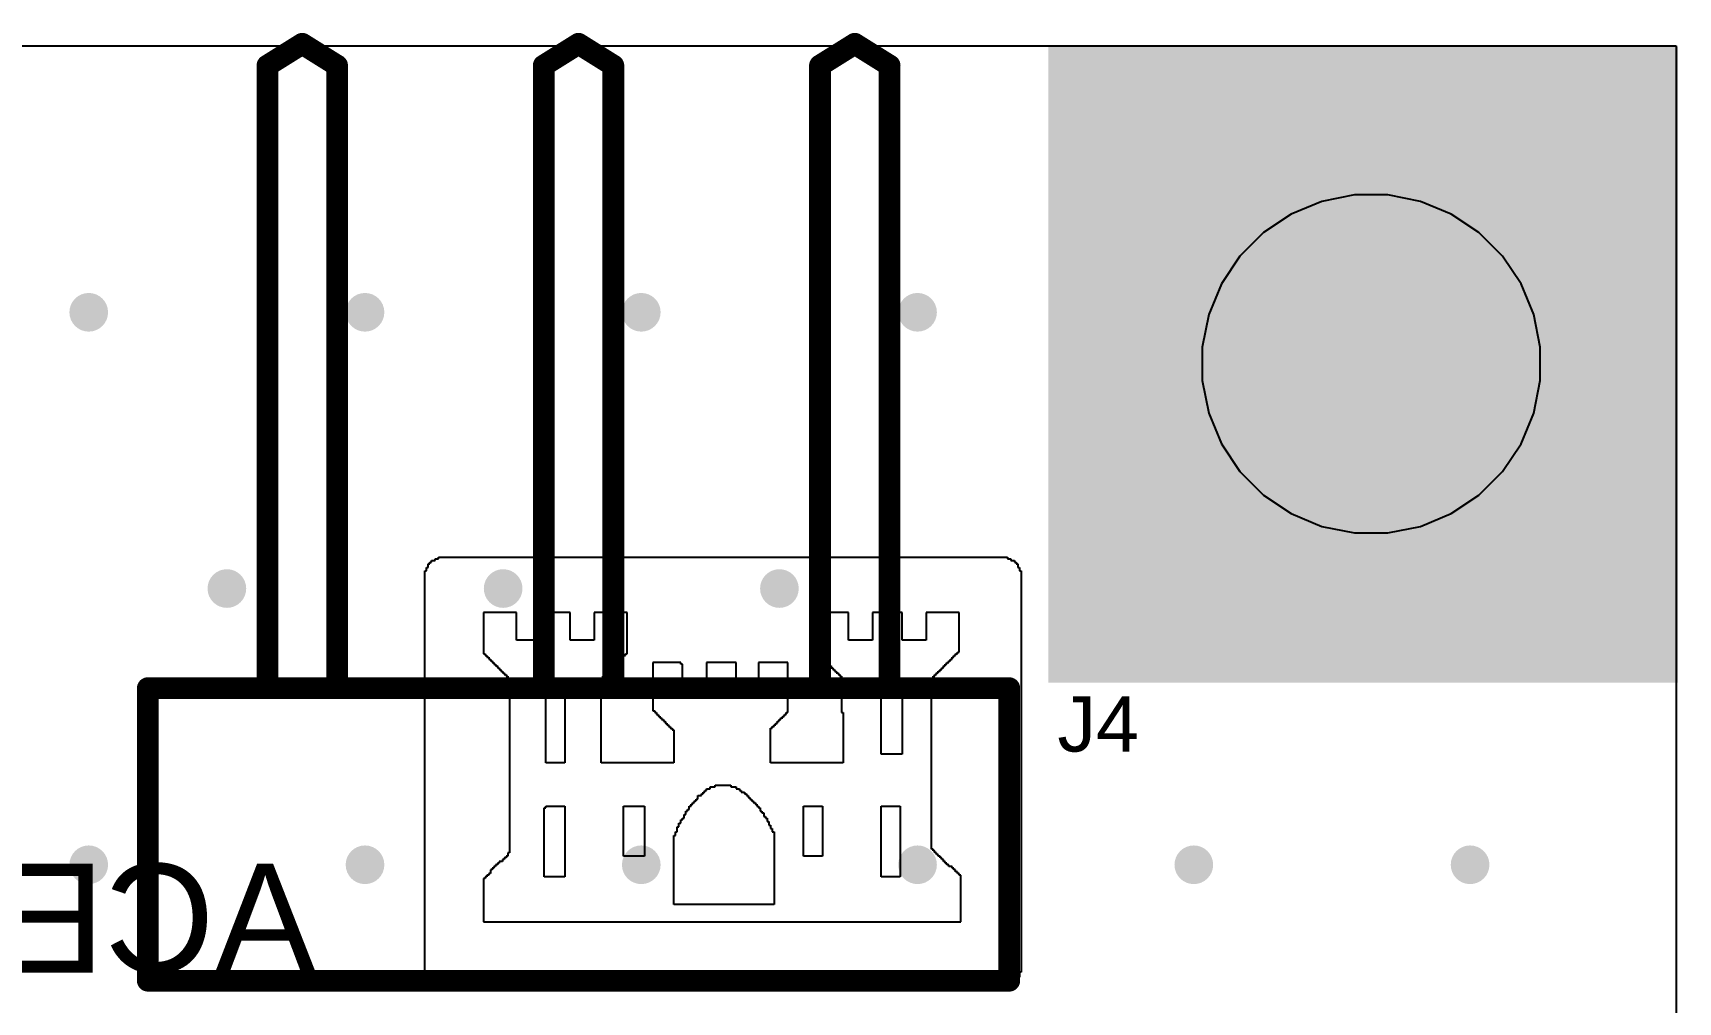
# Model space of a CAD drawing. Header units: millimetres. Extents: x -0.01 to 1.18, y 0.02 to 2.01.
# Drawn here: x 0.583 to 1.178, y 1.659 to 2.01 of the extents above; entities that cross this region are included whole.
import ezdxf

# ---------------------------------------------------------------- set-up
doc = ezdxf.new("R2010")
doc.units = ezdxf.units.MM
doc.header["$MEASUREMENT"] = 0
for name, color, linetype in [('BottomLayer', 5, 'Continuous'), ('BottomOverlay', 54, 'Continuous'), ('MultiLayer', 9, 'Continuous'), ('PadHoleLayer', 156, 'Continuous'), ('TopLayer', 1, 'Continuous'), ('TopOverlay', 2, 'Continuous'), ('ViaHoleLayer', 16, 'Continuous')]:
    doc.layers.add(name, color=color, linetype=linetype)
doc.styles.add('Arial', font='arial.ttf', dxfattribs={"height": 0.2})

# ---------------------------------------------------------------- blocks, each defined once
blk = doc.blocks.new('61300311021_20')
at = {"layer": 'BottomLayer'}
h = blk.add_hatch(color=5, dxfattribs=at)
edge = h.paths.add_edge_path()
edge.add_arc((-0.1, 0.10906), 0.03248, 0, 360)
h = blk.add_hatch(color=5, dxfattribs=at)
edge = h.paths.add_edge_path()
edge.add_arc((0, 0.10906), 0.03248, 0, 360)
blk.add_hatch(color=5, dxfattribs=at).paths.add_polyline_path([(0.06752, 0.14154), (0.13248, 0.14154), (0.13248, 0.07657), (0.06752, 0.07657)])
at = {"layer": 'MultiLayer'}
h = blk.add_hatch(color=9, dxfattribs=at)
edge = h.paths.add_edge_path()
edge.add_arc((-0.1, 0.10906), 0.03248, 0, 360)
h = blk.add_hatch(color=9, dxfattribs=at)
edge = h.paths.add_edge_path()
edge.add_arc((0, 0.10906), 0.03248, 0, 360)
blk.add_hatch(color=9, dxfattribs=at).paths.add_polyline_path([(0.06752, 0.14154), (0.13248, 0.14154), (0.13248, 0.07657), (0.06752, 0.07657)])
at = {"layer": 'PadHoleLayer'}
h = blk.add_hatch(color=156, dxfattribs=at)
edge = h.paths.add_edge_path()
edge.add_arc((-0.1, 0.10906), 0.02165, 0, 360)
h = blk.add_hatch(color=156, dxfattribs=at)
edge = h.paths.add_edge_path()
edge.add_arc((0, 0.10906), 0.02165, 0, 360)
h = blk.add_hatch(color=156, dxfattribs=at)
edge = h.paths.add_edge_path()
edge.add_arc((0.1, 0.10906), 0.02165, 0, 360)
at = {"layer": 'TopLayer'}
h = blk.add_hatch(color=1, dxfattribs=at)
edge = h.paths.add_edge_path()
edge.add_arc((-0.1, 0.10906), 0.03248, 0, 360)
h = blk.add_hatch(color=1, dxfattribs=at)
edge = h.paths.add_edge_path()
edge.add_arc((0, 0.10906), 0.03248, 0, 360)
blk.add_hatch(color=1, dxfattribs=at).paths.add_polyline_path([(0.06752, 0.14154), (0.13248, 0.14154), (0.13248, 0.07657), (0.06752, 0.07657)])
at = {"layer": 'TopOverlay', "const_width": 0.00787}
for points in [[(-0.15591, 0.05295), (-0.15591, -0.05295)], [(0.15591, 0.05295), (-0.15591, 0.05295)], [(0.15591, 0.05295), (0.15591, -0.05295)], [(0.15591, -0.05295), (-0.15591, -0.05295)], [(-0.1126, -0.05295), (-0.1126, -0.27835)], [(-0.0874, -0.05295), (-0.0874, -0.27835)], [(-0.0126, -0.05295), (-0.0126, -0.27835)], [(0.0126, -0.05295), (0.0126, -0.27835)], [(0.0874, -0.05295), (0.0874, -0.27835)], [(0.1126, -0.05295), (0.1126, -0.27835)], [(-0.1, -0.28622), (-0.1126, -0.27835)], [(-0.0874, -0.27835), (-0.1, -0.28622)], [(0, -0.28622), (-0.0126, -0.27835)], [(0.0126, -0.27835), (0, -0.28622)], [(0.1, -0.28622), (0.0874, -0.27835)], [(0.1126, -0.27835), (0.1, -0.28622)]]:
    blk.add_lwpolyline(points, dxfattribs=at)
at = {"layer": 'TopOverlay', "const_width": 0.00394}
for points in [[(-0.15787, 0.05295, 1), (-0.15394, 0.05295, 1)], [(-0.15787, 0.05295, 1), (-0.15394, 0.05295, 1)], [(0.15394, 0.05295, 1), (0.15787, 0.05295, 1)], [(0.15394, 0.05295, 1), (0.15787, 0.05295, 1)], [(-0.15787, -0.05295, 1), (-0.15394, -0.05295, 1)], [(-0.15787, -0.05295, 1), (-0.15394, -0.05295, 1)], [(-0.11457, -0.05295, 1), (-0.11063, -0.05295, 1)], [(-0.08937, -0.05295, 1), (-0.08543, -0.05295, 1)], [(-0.01457, -0.05295, 1), (-0.01063, -0.05295, 1)], [(0.01063, -0.05295, 1), (0.01457, -0.05295, 1)], [(0.08543, -0.05295, 1), (0.08937, -0.05295, 1)], [(0.11063, -0.05295, 1), (0.11457, -0.05295, 1)], [(0.15394, -0.05295, 1), (0.15787, -0.05295, 1)], [(0.15394, -0.05295, 1), (0.15787, -0.05295, 1)], [(-0.11457, -0.27835, 1), (-0.11063, -0.27835, 1)], [(-0.11457, -0.27835, 1), (-0.11063, -0.27835, 1)], [(-0.08937, -0.27835, 1), (-0.08543, -0.27835, 1)], [(-0.08937, -0.27835, 1), (-0.08543, -0.27835, 1)], [(-0.01457, -0.27835, 1), (-0.01063, -0.27835, 1)], [(-0.01457, -0.27835, 1), (-0.01063, -0.27835, 1)], [(0.01063, -0.27835, 1), (0.01457, -0.27835, 1)], [(0.01063, -0.27835, 1), (0.01457, -0.27835, 1)], [(0.08543, -0.27835, 1), (0.08937, -0.27835, 1)], [(0.08543, -0.27835, 1), (0.08937, -0.27835, 1)], [(0.11063, -0.27835, 1), (0.11457, -0.27835, 1)], [(0.11063, -0.27835, 1), (0.11457, -0.27835, 1)], [(-0.10197, -0.28622, 1), (-0.09803, -0.28622, 1)], [(-0.10197, -0.28622, 1), (-0.09803, -0.28622, 1)], [(-0.00197, -0.28622, 1), (0.00197, -0.28622, 1)], [(-0.00197, -0.28622, 1), (0.00197, -0.28622, 1)], [(0.09803, -0.28622, 1), (0.10197, -0.28622, 1)], [(0.09803, -0.28622, 1), (0.10197, -0.28622, 1)]]:
    blk.add_lwpolyline(points, format="xyb", close=True, dxfattribs=at)

msp = doc.modelspace()

# ---------------------------------------------------------------- hatches: boundary and pattern name
at = {"layer": 'BottomLayer'}
h = msp.add_hatch(color=5, dxfattribs=at)
edge = h.paths.add_edge_path()
edge.add_arc((1.06693, 1.89035), 0.05118, 0, 360)
h = msp.add_hatch(color=5, dxfattribs=at)
edge = h.paths.add_edge_path()
edge.add_arc((0.60271, 1.90902), 0.007, 0, 360)
h = msp.add_hatch(color=5, dxfattribs=at)
edge = h.paths.add_edge_path()
edge.add_arc((0.70271, 1.90902), 0.007, 0, 360)
h = msp.add_hatch(color=5, dxfattribs=at)
edge = h.paths.add_edge_path()
edge.add_arc((0.80271, 1.90902), 0.007, 0, 360)
h = msp.add_hatch(color=5, dxfattribs=at)
edge = h.paths.add_edge_path()
edge.add_arc((0.90271, 1.90902), 0.007, 0, 360)
h = msp.add_hatch(color=5, dxfattribs=at)
edge = h.paths.add_edge_path()
edge.add_arc((0.65271, 1.80902), 0.007, 0, 360)
h = msp.add_hatch(color=5, dxfattribs=at)
edge = h.paths.add_edge_path()
edge.add_arc((0.75271, 1.80902), 0.007, 0, 360)
h = msp.add_hatch(color=5, dxfattribs=at)
edge = h.paths.add_edge_path()
edge.add_arc((0.85271, 1.80902), 0.007, 0, 360)
h = msp.add_hatch(color=5, dxfattribs=at)
edge = h.paths.add_edge_path()
edge.add_arc((0.60271, 1.70902), 0.007, 0, 360)
h = msp.add_hatch(color=5, dxfattribs=at)
edge = h.paths.add_edge_path()
edge.add_arc((0.70271, 1.70902), 0.007, 0, 360)
h = msp.add_hatch(color=5, dxfattribs=at)
edge = h.paths.add_edge_path()
edge.add_arc((0.80271, 1.70902), 0.007, 0, 360)
h = msp.add_hatch(color=5, dxfattribs=at)
edge = h.paths.add_edge_path()
edge.add_arc((0.90271, 1.70902), 0.007, 0, 360)
h = msp.add_hatch(color=5, dxfattribs=at)
edge = h.paths.add_edge_path()
edge.add_arc((1.00271, 1.70902), 0.007, 0, 360)
h = msp.add_hatch(color=5, dxfattribs=at)
edge = h.paths.add_edge_path()
edge.add_arc((1.10271, 1.70902), 0.007, 0, 360)
at = {"layer": 'MultiLayer'}
h = msp.add_hatch(color=9, dxfattribs=at)
edge = h.paths.add_edge_path()
edge.add_arc((1.06693, 1.89035), 0.05118, 0, 360)
at = {"layer": 'PadHoleLayer'}
h = msp.add_hatch(color=156, dxfattribs=at)
edge = h.paths.add_edge_path()
edge.add_arc((1.06693, 1.89035), 0.05118, 0, 360)
at = {"layer": 'TopLayer'}
msp.add_hatch(color=1, dxfattribs=at).paths.add_polyline_path([(0.95, 1.775), (1.178, 1.775), (1.178, 2.005), (0.95, 2.005)])
h = msp.add_hatch(color=1, dxfattribs=at)
edge = h.paths.add_edge_path()
edge.add_arc((1.06693, 1.89035), 0.05118, 0, 360)
h = msp.add_hatch(color=1, dxfattribs=at)
edge = h.paths.add_edge_path()
edge.add_arc((0.60271, 1.90902), 0.007, 0, 360)
h = msp.add_hatch(color=1, dxfattribs=at)
edge = h.paths.add_edge_path()
edge.add_arc((0.70271, 1.90902), 0.007, 0, 360)
h = msp.add_hatch(color=1, dxfattribs=at)
edge = h.paths.add_edge_path()
edge.add_arc((0.80271, 1.90902), 0.007, 0, 360)
h = msp.add_hatch(color=1, dxfattribs=at)
edge = h.paths.add_edge_path()
edge.add_arc((0.90271, 1.90902), 0.007, 0, 360)
h = msp.add_hatch(color=1, dxfattribs=at)
edge = h.paths.add_edge_path()
edge.add_arc((0.65271, 1.80902), 0.007, 0, 360)
h = msp.add_hatch(color=1, dxfattribs=at)
edge = h.paths.add_edge_path()
edge.add_arc((0.75271, 1.80902), 0.007, 0, 360)
h = msp.add_hatch(color=1, dxfattribs=at)
edge = h.paths.add_edge_path()
edge.add_arc((0.85271, 1.80902), 0.007, 0, 360)
h = msp.add_hatch(color=1, dxfattribs=at)
edge = h.paths.add_edge_path()
edge.add_arc((0.60271, 1.70902), 0.007, 0, 360)
h = msp.add_hatch(color=1, dxfattribs=at)
edge = h.paths.add_edge_path()
edge.add_arc((0.70271, 1.70902), 0.007, 0, 360)
h = msp.add_hatch(color=1, dxfattribs=at)
edge = h.paths.add_edge_path()
edge.add_arc((0.80271, 1.70902), 0.007, 0, 360)
h = msp.add_hatch(color=1, dxfattribs=at)
edge = h.paths.add_edge_path()
edge.add_arc((0.90271, 1.70902), 0.007, 0, 360)
h = msp.add_hatch(color=1, dxfattribs=at)
edge = h.paths.add_edge_path()
edge.add_arc((1.00271, 1.70902), 0.007, 0, 360)
h = msp.add_hatch(color=1, dxfattribs=at)
edge = h.paths.add_edge_path()
edge.add_arc((1.10271, 1.70902), 0.007, 0, 360)
at = {"layer": 'ViaHoleLayer'}
h = msp.add_hatch(color=16, dxfattribs=at)
edge = h.paths.add_edge_path()
edge.add_arc((0.60271, 1.90902), 0.005, 0, 360)
h = msp.add_hatch(color=16, dxfattribs=at)
edge = h.paths.add_edge_path()
edge.add_arc((0.70271, 1.90902), 0.005, 0, 360)
h = msp.add_hatch(color=16, dxfattribs=at)
edge = h.paths.add_edge_path()
edge.add_arc((0.80271, 1.90902), 0.005, 0, 360)
h = msp.add_hatch(color=16, dxfattribs=at)
edge = h.paths.add_edge_path()
edge.add_arc((0.90271, 1.90902), 0.005, 0, 360)
h = msp.add_hatch(color=16, dxfattribs=at)
edge = h.paths.add_edge_path()
edge.add_arc((0.65271, 1.80902), 0.005, 0, 360)
h = msp.add_hatch(color=16, dxfattribs=at)
edge = h.paths.add_edge_path()
edge.add_arc((0.75271, 1.80902), 0.005, 0, 360)
h = msp.add_hatch(color=16, dxfattribs=at)
edge = h.paths.add_edge_path()
edge.add_arc((0.85271, 1.80902), 0.005, 0, 360)
h = msp.add_hatch(color=16, dxfattribs=at)
edge = h.paths.add_edge_path()
edge.add_arc((0.60271, 1.70902), 0.005, 0, 360)
h = msp.add_hatch(color=16, dxfattribs=at)
edge = h.paths.add_edge_path()
edge.add_arc((0.70271, 1.70902), 0.005, 0, 360)
h = msp.add_hatch(color=16, dxfattribs=at)
edge = h.paths.add_edge_path()
edge.add_arc((0.80271, 1.70902), 0.005, 0, 360)
h = msp.add_hatch(color=16, dxfattribs=at)
edge = h.paths.add_edge_path()
edge.add_arc((0.90271, 1.70902), 0.005, 0, 360)
h = msp.add_hatch(color=16, dxfattribs=at)
edge = h.paths.add_edge_path()
edge.add_arc((1.00271, 1.70902), 0.005, 0, 360)
h = msp.add_hatch(color=16, dxfattribs=at)
edge = h.paths.add_edge_path()
edge.add_arc((1.10271, 1.70902), 0.005, 0, 360)

# ---------------------------------------------------------------- linework, layer by layer
at = {"layer": 'BottomLayer'}
for p, q in [((-0.00379, 2.00542), (1.17731, 2.00542)), ((1.17731, 2.00542), (1.17731, 1.0402)), ((1.04908, 1.94918), (1.03795, 1.94457)), ((1.0609, 1.95154), (1.04908, 1.94918)), ((1.07295, 1.95154), (1.0609, 1.95154)), ((1.08478, 1.94918), (1.07295, 1.95154)), ((1.09591, 1.94457), (1.08478, 1.94918)), ((1.03795, 1.94457), (1.02793, 1.93788)), ((1.10593, 1.93788), (1.09591, 1.94457)), ((1.02793, 1.93788), (1.01941, 1.92936)), ((1.11445, 1.92936), (1.10593, 1.93788)), ((1.01941, 1.92936), (1.01271, 1.91933)), ((1.12115, 1.91933), (1.11445, 1.92936)), ((1.01271, 1.91933), (1.0081, 1.9082)), ((1.12576, 1.9082), (1.12115, 1.91933)), ((1.0081, 1.9082), (1.00575, 1.89638)), ((1.12811, 1.89638), (1.12576, 1.9082)), ((1.00575, 1.89638), (1.00575, 1.88433)), ((1.12811, 1.88433), (1.12811, 1.89638)), ((1.00575, 1.88433), (1.0081, 1.87251)), ((1.12576, 1.87251), (1.12811, 1.88433)), ((1.0081, 1.87251), (1.01271, 1.86137)), ((1.12115, 1.86137), (1.12576, 1.87251)), ((1.01271, 1.86137), (1.01941, 1.85135)), ((1.11445, 1.85135), (1.12115, 1.86137)), ((1.01941, 1.85135), (1.02793, 1.84283)), ((1.10593, 1.84283), (1.11445, 1.85135)), ((1.02793, 1.84283), (1.03795, 1.83614)), ((1.09591, 1.83614), (1.10593, 1.84283)), ((1.03795, 1.83614), (1.04908, 1.83152)), ((1.08478, 1.83152), (1.09591, 1.83614)), ((1.04908, 1.83152), (1.0609, 1.82917)), ((1.0609, 1.82917), (1.07295, 1.82917)), ((1.07295, 1.82917), (1.08478, 1.83152))]:
    msp.add_line(p, q, dxfattribs=at)
at = {"layer": 'BottomOverlay'}
for p, q in [((0.72496, 1.81542), (0.72496, 1.81667)), ((0.72496, 1.81667), (0.72558, 1.81667)), ((0.72558, 1.81667), (0.72558, 1.81792)), ((0.72558, 1.81792), (0.72621, 1.81792)), ((0.72621, 1.81792), (0.72621, 1.81855)), ((0.72621, 1.81855), (0.72683, 1.81855)), ((0.72683, 1.81855), (0.72683, 1.81917)), ((0.72683, 1.81917), (0.72809, 1.81917)), ((0.72809, 1.81917), (0.72809, 1.8198)), ((0.72809, 1.8198), (0.72934, 1.8198)), ((0.72934, 1.8198), (0.72934, 1.82042)), ((0.72934, 1.82042), (0.93527, 1.82042)), ((0.93527, 1.82042), (0.93527, 1.8198)), ((0.93527, 1.8198), (0.93652, 1.8198)), ((0.93652, 1.8198), (0.93652, 1.81917)), ((0.93652, 1.81917), (0.93777, 1.81917)), ((0.93777, 1.81917), (0.93777, 1.81855)), ((0.93777, 1.81855), (0.9384, 1.81855)), ((0.9384, 1.81855), (0.9384, 1.81792)), ((0.9384, 1.81792), (0.93902, 1.81792)), ((0.93902, 1.81792), (0.93902, 1.81667)), ((0.93902, 1.81667), (0.93965, 1.81667)), ((0.93965, 1.81667), (0.93965, 1.81542)), ((0.72433, 1.6702), (0.72433, 1.81542)), ((0.72433, 1.81542), (0.72496, 1.81542)), ((0.93965, 1.81542), (0.94027, 1.81542)), ((0.94027, 1.81542), (0.94027, 1.77661)), ((0.7575, 1.80039), (0.74561, 1.80039)), ((0.74561, 1.80039), (0.74561, 1.78537)), ((0.7575, 1.79038), (0.7575, 1.80039)), ((0.77691, 1.80039), (0.76627, 1.80039)), ((0.76627, 1.80039), (0.76627, 1.79038)), ((0.77691, 1.79038), (0.77691, 1.80039)), ((0.79756, 1.80039), (0.78567, 1.80039)), ((0.78567, 1.80039), (0.78567, 1.79038)), ((0.79756, 1.78537), (0.79756, 1.80039)), ((0.87768, 1.80039), (0.86579, 1.80039)), ((0.86579, 1.80039), (0.86579, 1.786)), ((0.87768, 1.79038), (0.87768, 1.80039)), ((0.89709, 1.80039), (0.88644, 1.80039)), ((0.88644, 1.80039), (0.88644, 1.79038)), ((0.89709, 1.79038), (0.89709, 1.80039)), ((0.91774, 1.80039), (0.90585, 1.80039)), ((0.90585, 1.80039), (0.90585, 1.79038)), ((0.91774, 1.7885), (0.91774, 1.80039)), ((0.76627, 1.79038), (0.7575, 1.79038)), ((0.78567, 1.79038), (0.77691, 1.79038)), ((0.88644, 1.79038), (0.87768, 1.79038)), ((0.90585, 1.79038), (0.89709, 1.79038)), ((0.91774, 1.78788), (0.91774, 1.7885)), ((0.91774, 1.786), (0.91774, 1.78788)), ((0.74561, 1.78537), (0.74624, 1.78537)), ((0.74624, 1.78537), (0.74624, 1.78475)), ((0.74624, 1.78475), (0.74686, 1.78475)), ((0.74686, 1.78475), (0.74686, 1.78412)), ((0.74686, 1.78412), (0.74749, 1.78412)), ((0.74749, 1.78412), (0.74749, 1.78349)), ((0.74749, 1.78349), (0.74811, 1.78349)), ((0.74811, 1.78349), (0.74811, 1.78287)), ((0.74811, 1.78287), (0.74874, 1.78287)), ((0.74874, 1.78287), (0.74874, 1.78224)), ((0.74874, 1.78224), (0.74937, 1.78224)), ((0.74937, 1.78224), (0.74937, 1.78162)), ((0.74937, 1.78162), (0.74999, 1.78162)), ((0.74999, 1.78162), (0.74999, 1.78099)), ((0.74999, 1.78099), (0.75062, 1.78099)), ((0.75062, 1.78099), (0.75062, 1.78036)), ((0.79256, 1.78036), (0.79256, 1.78099)), ((0.79256, 1.78099), (0.79318, 1.78099)), ((0.79318, 1.78099), (0.79318, 1.78162)), ((0.79318, 1.78162), (0.79381, 1.78162)), ((0.79381, 1.78162), (0.79381, 1.78224)), ((0.79381, 1.78224), (0.79443, 1.78224)), ((0.79443, 1.78224), (0.79443, 1.78287)), ((0.79443, 1.78287), (0.79506, 1.78287)), ((0.79506, 1.78287), (0.79506, 1.78349)), ((0.79506, 1.78349), (0.79569, 1.78349)), ((0.79569, 1.78349), (0.79569, 1.78412)), ((0.79569, 1.78412), (0.79631, 1.78412)), ((0.79631, 1.78412), (0.79631, 1.78475)), ((0.79631, 1.78475), (0.79694, 1.78475)), ((0.79694, 1.78475), (0.79694, 1.78537)), ((0.79694, 1.78537), (0.79756, 1.78537)), ((0.81697, 1.78224), (0.80695, 1.78224)), ((0.80695, 1.78224), (0.80695, 1.76472)), ((0.81697, 1.78162), (0.81697, 1.78224)), ((0.81759, 1.78162), (0.81697, 1.78162)), ((0.81759, 1.77223), (0.81759, 1.78162)), ((0.837, 1.78224), (0.82636, 1.78224)), ((0.82636, 1.78224), (0.82636, 1.77223)), ((0.837, 1.77223), (0.837, 1.78224)), ((0.85577, 1.78224), (0.84513, 1.78224)), ((0.84513, 1.78224), (0.84513, 1.77223)), ((0.85577, 1.76409), (0.85577, 1.78224)), ((0.86579, 1.786), (0.86642, 1.786)), ((0.86642, 1.786), (0.86642, 1.78537)), ((0.86642, 1.78537), (0.86704, 1.78537)), ((0.86704, 1.78537), (0.86704, 1.78475)), ((0.86704, 1.78475), (0.86767, 1.78475)), ((0.86767, 1.78475), (0.86767, 1.78412)), ((0.86767, 1.78412), (0.86829, 1.78412)), ((0.86829, 1.78412), (0.86829, 1.78349)), ((0.86829, 1.78349), (0.86892, 1.78349)), ((0.86892, 1.78349), (0.86892, 1.78287)), ((0.86892, 1.78287), (0.86954, 1.78287)), ((0.86954, 1.78287), (0.86954, 1.78224)), ((0.86954, 1.78224), (0.87017, 1.78224)), ((0.87017, 1.78224), (0.87017, 1.78162)), ((0.87017, 1.78162), (0.8708, 1.78162)), ((0.8708, 1.78162), (0.8708, 1.78099)), ((0.8708, 1.78099), (0.87142, 1.78099)), ((0.87142, 1.78099), (0.87142, 1.78036)), ((0.91211, 1.78036), (0.91211, 1.78099)), ((0.91211, 1.78099), (0.91273, 1.78099)), ((0.91273, 1.78099), (0.91273, 1.78162)), ((0.91273, 1.78162), (0.91336, 1.78162)), ((0.91336, 1.78162), (0.91336, 1.78224)), ((0.91336, 1.78224), (0.91399, 1.78224)), ((0.91399, 1.78224), (0.91399, 1.78287)), ((0.91399, 1.78287), (0.91461, 1.78287)), ((0.91461, 1.78287), (0.91461, 1.78349)), ((0.91461, 1.78349), (0.91524, 1.78349)), ((0.91524, 1.78349), (0.91524, 1.78412)), ((0.91524, 1.78412), (0.91586, 1.78412)), ((0.91586, 1.78412), (0.91586, 1.78475)), ((0.91586, 1.78475), (0.91649, 1.78475)), ((0.91649, 1.78475), (0.91649, 1.78537)), ((0.91649, 1.78537), (0.91712, 1.78537)), ((0.91712, 1.78537), (0.91712, 1.786)), ((0.91712, 1.786), (0.91774, 1.786)), ((0.75062, 1.78036), (0.75124, 1.78036)), ((0.75124, 1.78036), (0.75124, 1.77974)), ((0.75124, 1.77974), (0.75187, 1.77974)), ((0.75187, 1.77974), (0.75187, 1.77911)), ((0.75187, 1.77911), (0.7525, 1.77911)), ((0.7525, 1.77911), (0.7525, 1.77849)), ((0.7525, 1.77849), (0.75312, 1.77849)), ((0.75312, 1.77849), (0.75312, 1.77786)), ((0.75312, 1.77786), (0.75375, 1.77786)), ((0.75375, 1.77786), (0.75375, 1.77724)), ((0.75375, 1.77724), (0.75437, 1.77724)), ((0.75437, 1.77724), (0.75437, 1.77661)), ((0.75437, 1.77661), (0.755, 1.77661)), ((0.755, 1.77661), (0.755, 1.71339)), ((0.78817, 1.74594), (0.78817, 1.77661)), ((0.78817, 1.77661), (0.7888, 1.77661)), ((0.7888, 1.77661), (0.7888, 1.77724)), ((0.7888, 1.77724), (0.78943, 1.77724)), ((0.78943, 1.77724), (0.78943, 1.77786)), ((0.78943, 1.77786), (0.79005, 1.77786)), ((0.79005, 1.77786), (0.79005, 1.77849)), ((0.79005, 1.77849), (0.79068, 1.77849)), ((0.79068, 1.77849), (0.79068, 1.77911)), ((0.79068, 1.77911), (0.7913, 1.77911)), ((0.7913, 1.77911), (0.7913, 1.77974)), ((0.7913, 1.77974), (0.79193, 1.77974)), ((0.79193, 1.77974), (0.79193, 1.78036)), ((0.79193, 1.78036), (0.79256, 1.78036)), ((0.87142, 1.78036), (0.87205, 1.78036)), ((0.87205, 1.78036), (0.87205, 1.77974)), ((0.87205, 1.77974), (0.87267, 1.77974)), ((0.87267, 1.77974), (0.87267, 1.77911)), ((0.87267, 1.77911), (0.8733, 1.77911)), ((0.8733, 1.77911), (0.8733, 1.77849)), ((0.8733, 1.77849), (0.87393, 1.77849)), ((0.87393, 1.77849), (0.87393, 1.77786)), ((0.87393, 1.77786), (0.87455, 1.77786)), ((0.87455, 1.77786), (0.87455, 1.77724)), ((0.87455, 1.77724), (0.87518, 1.77724)), ((0.87518, 1.77724), (0.87518, 1.76409)), ((0.8902, 1.77411), (0.8902, 1.77473)), ((0.8902, 1.77473), (0.89709, 1.77473)), ((0.89709, 1.77473), (0.89709, 1.75533)), ((0.90773, 1.71464), (0.90773, 1.77661)), ((0.90773, 1.77661), (0.90835, 1.77661)), ((0.90835, 1.77661), (0.90835, 1.77724)), ((0.90835, 1.77724), (0.90898, 1.77724)), ((0.90898, 1.77724), (0.90898, 1.77786)), ((0.90898, 1.77786), (0.9096, 1.77786)), ((0.9096, 1.77786), (0.9096, 1.77849)), ((0.9096, 1.77849), (0.91023, 1.77849)), ((0.91023, 1.77849), (0.91023, 1.77911)), ((0.91023, 1.77911), (0.91086, 1.77911)), ((0.91086, 1.77911), (0.91086, 1.77974)), ((0.91086, 1.77974), (0.91148, 1.77974)), ((0.91148, 1.77974), (0.91148, 1.78036)), ((0.91148, 1.78036), (0.91211, 1.78036)), ((0.94027, 1.77661), (0.94027, 1.77598)), ((0.94027, 1.77598), (0.94027, 1.6702)), ((0.76814, 1.74594), (0.76814, 1.7716)), ((0.76814, 1.7716), (0.77503, 1.7716)), ((0.77503, 1.7716), (0.77503, 1.76096)), ((0.82636, 1.77223), (0.81759, 1.77223)), ((0.84513, 1.77223), (0.837, 1.77223)), ((0.88957, 1.74907), (0.88957, 1.77411)), ((0.88957, 1.77411), (0.8902, 1.77411)), ((0.80695, 1.76472), (0.80758, 1.76472)), ((0.80758, 1.76472), (0.80758, 1.76409)), ((0.80758, 1.76409), (0.8082, 1.76409)), ((0.8082, 1.76409), (0.8082, 1.76346)), ((0.8082, 1.76346), (0.80883, 1.76346)), ((0.80883, 1.76346), (0.80883, 1.76284)), ((0.80883, 1.76284), (0.80946, 1.76284)), ((0.80946, 1.76284), (0.80946, 1.76221)), ((0.8539, 1.76221), (0.8539, 1.76284)), ((0.8539, 1.76284), (0.85452, 1.76284)), ((0.85452, 1.76284), (0.85452, 1.76346)), ((0.85452, 1.76346), (0.85515, 1.76346)), ((0.85515, 1.76346), (0.85515, 1.76409)), ((0.85515, 1.76409), (0.85577, 1.76409)), ((0.87518, 1.76409), (0.8758, 1.76409)), ((0.8758, 1.76409), (0.8758, 1.74594)), ((0.77503, 1.76096), (0.77503, 1.76034)), ((0.77503, 1.76034), (0.77503, 1.74594)), ((0.80946, 1.76221), (0.81008, 1.76221)), ((0.81008, 1.76221), (0.81008, 1.76159)), ((0.81008, 1.76159), (0.81071, 1.76159)), ((0.81071, 1.76159), (0.81071, 1.76096)), ((0.81071, 1.76096), (0.81133, 1.76096)), ((0.81133, 1.76096), (0.81133, 1.76034)), ((0.81133, 1.76034), (0.81196, 1.76034)), ((0.81196, 1.76034), (0.81196, 1.75971)), ((0.81196, 1.75971), (0.81259, 1.75971)), ((0.81259, 1.75971), (0.81259, 1.75908)), ((0.81259, 1.75908), (0.81321, 1.75908)), ((0.81321, 1.75908), (0.81321, 1.75846)), ((0.81321, 1.75846), (0.81384, 1.75846)), ((0.81384, 1.75846), (0.81384, 1.75783)), ((0.81384, 1.75783), (0.81446, 1.75783)), ((0.81446, 1.75783), (0.81446, 1.74594)), ((0.84952, 1.74594), (0.84952, 1.75846)), ((0.84952, 1.75846), (0.85014, 1.75846)), ((0.85014, 1.75846), (0.85014, 1.75908)), ((0.85014, 1.75908), (0.85077, 1.75908)), ((0.85077, 1.75908), (0.85077, 1.75971)), ((0.85077, 1.75971), (0.85139, 1.75971)), ((0.85139, 1.75971), (0.85139, 1.76034)), ((0.85139, 1.76034), (0.85202, 1.76034)), ((0.85202, 1.76034), (0.85202, 1.76096)), ((0.85202, 1.76096), (0.85264, 1.76096)), ((0.85264, 1.76096), (0.85264, 1.76159)), ((0.85264, 1.76159), (0.85327, 1.76159)), ((0.85327, 1.76159), (0.85327, 1.76221)), ((0.85327, 1.76221), (0.8539, 1.76221)), ((0.89709, 1.75533), (0.89709, 1.7547)), ((0.89709, 1.7547), (0.89709, 1.74907)), ((0.77503, 1.74594), (0.76814, 1.74594)), ((0.81446, 1.74594), (0.78817, 1.74594)), ((0.8758, 1.74594), (0.84952, 1.74594)), ((0.89709, 1.74907), (0.88957, 1.74907)), ((0.82323, 1.73279), (0.82323, 1.73405)), ((0.82323, 1.73405), (0.82448, 1.73405)), ((0.82448, 1.73405), (0.82448, 1.73467)), ((0.82448, 1.73467), (0.8251, 1.73467)), ((0.8251, 1.73467), (0.8251, 1.7353)), ((0.8251, 1.7353), (0.82573, 1.7353)), ((0.82573, 1.7353), (0.82573, 1.73592)), ((0.82573, 1.73592), (0.82636, 1.73592)), ((0.82636, 1.73592), (0.82636, 1.73655)), ((0.82636, 1.73655), (0.82761, 1.73655)), ((0.82761, 1.73655), (0.82761, 1.73718)), ((0.82761, 1.73718), (0.82949, 1.73718)), ((0.82949, 1.73718), (0.82949, 1.7378)), ((0.82949, 1.7378), (0.83512, 1.7378)), ((0.83512, 1.7378), (0.83512, 1.73718)), ((0.83512, 1.73718), (0.837, 1.73718)), ((0.837, 1.73718), (0.837, 1.73655)), ((0.837, 1.73655), (0.83825, 1.73655)), ((0.83825, 1.73655), (0.83825, 1.73592)), ((0.83825, 1.73592), (0.83887, 1.73592)), ((0.83887, 1.73592), (0.83887, 1.7353)), ((0.83887, 1.7353), (0.84013, 1.7353)), ((0.84013, 1.7353), (0.84013, 1.73467)), ((0.84013, 1.73467), (0.84075, 1.73467)), ((0.84075, 1.73467), (0.84075, 1.73405)), ((0.84075, 1.73405), (0.84138, 1.73405)), ((0.84138, 1.73405), (0.84138, 1.73342)), ((0.84138, 1.73342), (0.842, 1.73342)), ((0.842, 1.73342), (0.842, 1.73279)), ((0.76752, 1.70463), (0.76752, 1.72966)), ((0.76752, 1.72966), (0.76814, 1.72966)), ((0.76814, 1.72966), (0.76814, 1.73029)), ((0.76814, 1.73029), (0.7744, 1.73029)), ((0.7744, 1.73029), (0.77503, 1.73029)), ((0.77503, 1.73029), (0.77503, 1.70463)), ((0.79631, 1.71214), (0.79631, 1.73029)), ((0.79631, 1.73029), (0.80382, 1.73029)), ((0.80382, 1.73029), (0.80382, 1.72841)), ((0.80382, 1.72841), (0.80382, 1.72779)), ((0.80382, 1.72779), (0.80382, 1.71214)), ((0.81822, 1.72591), (0.81822, 1.72716)), ((0.81822, 1.72716), (0.81884, 1.72716)), ((0.81884, 1.72716), (0.81884, 1.72841)), ((0.81884, 1.72841), (0.81947, 1.72841)), ((0.81947, 1.72841), (0.81947, 1.72904)), ((0.81947, 1.72904), (0.8201, 1.72904)), ((0.8201, 1.72904), (0.8201, 1.73029)), ((0.8201, 1.73029), (0.82072, 1.73029)), ((0.82072, 1.73029), (0.82072, 1.73092)), ((0.82072, 1.73092), (0.82135, 1.73092)), ((0.82135, 1.73092), (0.82135, 1.73154)), ((0.82135, 1.73154), (0.82197, 1.73154)), ((0.82197, 1.73154), (0.82197, 1.73217)), ((0.82197, 1.73217), (0.8226, 1.73217)), ((0.8226, 1.73217), (0.8226, 1.73279)), ((0.8226, 1.73279), (0.82323, 1.73279)), ((0.842, 1.73279), (0.84263, 1.73279)), ((0.84263, 1.73279), (0.84263, 1.73217)), ((0.84263, 1.73217), (0.84326, 1.73217)), ((0.84326, 1.73217), (0.84326, 1.73154)), ((0.84326, 1.73154), (0.84388, 1.73154)), ((0.84388, 1.73154), (0.84388, 1.73092)), ((0.84388, 1.73092), (0.84451, 1.73092)), ((0.84451, 1.73092), (0.84451, 1.73029)), ((0.84451, 1.73029), (0.84513, 1.73029)), ((0.84513, 1.73029), (0.84513, 1.72966)), ((0.84513, 1.72966), (0.84576, 1.72966)), ((0.84576, 1.72966), (0.84576, 1.72841)), ((0.84576, 1.72841), (0.84639, 1.72841)), ((0.84639, 1.72841), (0.84639, 1.72779)), ((0.84639, 1.72779), (0.84701, 1.72779)), ((0.84701, 1.72779), (0.84701, 1.72654)), ((0.86141, 1.71214), (0.86141, 1.73029)), ((0.86141, 1.73029), (0.86829, 1.73029)), ((0.86829, 1.73029), (0.86829, 1.71214)), ((0.88957, 1.70463), (0.88957, 1.73029)), ((0.88957, 1.73029), (0.89646, 1.73029)), ((0.89646, 1.73029), (0.89646, 1.70463)), ((0.81571, 1.7209), (0.81571, 1.72278)), ((0.81571, 1.72278), (0.81634, 1.72278)), ((0.81634, 1.72278), (0.81634, 1.72403)), ((0.81634, 1.72403), (0.81697, 1.72403)), ((0.81697, 1.72403), (0.81697, 1.72528)), ((0.81697, 1.72528), (0.81759, 1.72528)), ((0.81759, 1.72591), (0.81822, 1.72591)), ((0.81759, 1.72528), (0.81759, 1.72591)), ((0.84701, 1.72654), (0.84764, 1.72654)), ((0.84764, 1.72654), (0.84764, 1.72591)), ((0.84764, 1.72591), (0.84826, 1.72591)), ((0.84826, 1.72591), (0.84826, 1.72466)), ((0.84826, 1.72466), (0.84889, 1.72466)), ((0.84889, 1.72466), (0.84889, 1.72341)), ((0.84889, 1.72341), (0.84952, 1.72341)), ((0.84952, 1.72341), (0.84952, 1.72215)), ((0.84952, 1.72215), (0.85014, 1.72215)), ((0.85014, 1.72215), (0.85014, 1.7209)), ((0.81446, 1.69461), (0.81446, 1.71965)), ((0.81446, 1.71965), (0.81509, 1.71965)), ((0.81509, 1.71965), (0.81509, 1.7209)), ((0.81509, 1.7209), (0.81571, 1.7209)), ((0.85014, 1.7209), (0.85077, 1.7209)), ((0.85077, 1.7209), (0.85077, 1.69461)), ((0.75124, 1.70964), (0.75062, 1.70964)), ((0.75062, 1.70964), (0.75062, 1.70901)), ((0.7525, 1.71026), (0.75124, 1.71026)), ((0.75124, 1.71026), (0.75124, 1.70964)), ((0.75312, 1.71089), (0.7525, 1.71089)), ((0.7525, 1.71089), (0.7525, 1.71026)), ((0.75375, 1.71151), (0.75312, 1.71151)), ((0.75312, 1.71151), (0.75312, 1.71089)), ((0.75437, 1.71214), (0.75375, 1.71214)), ((0.75375, 1.71214), (0.75375, 1.71151)), ((0.755, 1.71339), (0.75437, 1.71339)), ((0.75437, 1.71339), (0.75437, 1.71214)), ((0.80382, 1.71214), (0.79631, 1.71214)), ((0.86203, 1.71214), (0.86141, 1.71214)), ((0.86266, 1.71214), (0.86203, 1.71214)), ((0.86829, 1.71214), (0.86266, 1.71214)), ((0.90835, 1.71464), (0.90773, 1.71464)), ((0.90835, 1.71402), (0.90835, 1.71464)), ((0.90898, 1.71402), (0.90835, 1.71402)), ((0.90898, 1.71339), (0.90898, 1.71402)), ((0.9096, 1.71339), (0.90898, 1.71339)), ((0.9096, 1.71276), (0.9096, 1.71339)), ((0.91023, 1.71276), (0.9096, 1.71276)), ((0.91023, 1.71214), (0.91023, 1.71276)), ((0.91086, 1.71214), (0.91023, 1.71214)), ((0.91086, 1.71151), (0.91086, 1.71214)), ((0.91148, 1.71151), (0.91086, 1.71151)), ((0.91148, 1.71089), (0.91148, 1.71151)), ((0.91211, 1.71089), (0.91148, 1.71089)), ((0.91211, 1.71026), (0.91211, 1.71089)), ((0.91273, 1.71026), (0.91211, 1.71026)), ((0.91273, 1.70964), (0.91273, 1.71026)), ((0.91336, 1.70964), (0.91273, 1.70964)), ((0.91336, 1.70901), (0.91336, 1.70964)), ((0.74624, 1.704), (0.74561, 1.704)), ((0.74561, 1.704), (0.74561, 1.68835)), ((0.74686, 1.70463), (0.74624, 1.70463)), ((0.74624, 1.70463), (0.74624, 1.704)), ((0.74749, 1.70525), (0.74686, 1.70525)), ((0.74686, 1.70525), (0.74686, 1.70463)), ((0.74811, 1.70588), (0.74749, 1.70588)), ((0.74749, 1.70588), (0.74749, 1.70525)), ((0.74874, 1.70713), (0.74811, 1.70713)), ((0.74811, 1.70713), (0.74811, 1.70588)), ((0.74937, 1.70776), (0.74874, 1.70776)), ((0.74874, 1.70776), (0.74874, 1.70713)), ((0.74999, 1.70838), (0.74937, 1.70838)), ((0.74937, 1.70838), (0.74937, 1.70776)), ((0.75062, 1.70901), (0.74999, 1.70901)), ((0.74999, 1.70901), (0.74999, 1.70838)), ((0.77503, 1.70463), (0.76752, 1.70463)), ((0.89083, 1.70463), (0.88957, 1.70463)), ((0.89145, 1.70463), (0.89083, 1.70463)), ((0.89646, 1.70463), (0.89145, 1.70463)), ((0.91399, 1.70901), (0.91336, 1.70901)), ((0.91399, 1.70838), (0.91399, 1.70901)), ((0.91524, 1.70838), (0.91399, 1.70838)), ((0.91524, 1.70776), (0.91524, 1.70838)), ((0.91586, 1.70776), (0.91524, 1.70776)), ((0.91586, 1.70713), (0.91586, 1.70776)), ((0.91649, 1.70713), (0.91586, 1.70713)), ((0.91649, 1.70651), (0.91649, 1.70713)), ((0.91712, 1.70651), (0.91649, 1.70651)), ((0.91712, 1.70588), (0.91712, 1.70651)), ((0.91774, 1.70588), (0.91712, 1.70588)), ((0.91774, 1.70525), (0.91774, 1.70588)), ((0.91837, 1.70525), (0.91774, 1.70525)), ((0.91837, 1.68835), (0.91837, 1.70525)), ((0.85077, 1.69461), (0.81446, 1.69461)), ((0.74561, 1.68835), (0.91837, 1.68835)), ((0.72496, 1.6702), (0.72433, 1.6702)), ((0.72496, 1.66895), (0.72496, 1.6702)), ((0.72558, 1.66895), (0.72496, 1.66895)), ((0.72558, 1.6677), (0.72558, 1.66895)), ((0.72621, 1.6677), (0.72558, 1.6677)), ((0.72621, 1.66707), (0.72621, 1.6677)), ((0.93902, 1.6677), (0.9384, 1.6677)), ((0.9384, 1.6677), (0.9384, 1.66707)), ((0.93965, 1.66832), (0.93902, 1.66832)), ((0.93902, 1.66832), (0.93902, 1.6677)), ((0.94027, 1.6702), (0.93965, 1.6702)), ((0.93965, 1.6702), (0.93965, 1.66832)), ((0.72683, 1.66707), (0.72621, 1.66707)), ((0.72683, 1.66645), (0.72683, 1.66707)), ((0.72746, 1.66645), (0.72683, 1.66645)), ((0.72746, 1.66582), (0.72746, 1.66645)), ((0.72934, 1.66582), (0.72746, 1.66582)), ((0.72934, 1.66519), (0.72934, 1.66582)), ((0.93527, 1.66519), (0.72934, 1.66519)), ((0.93714, 1.66582), (0.93527, 1.66582)), ((0.93527, 1.66582), (0.93527, 1.66519)), ((0.93777, 1.66645), (0.93714, 1.66645)), ((0.93714, 1.66645), (0.93714, 1.66582)), ((0.9384, 1.66707), (0.93777, 1.66707)), ((0.93777, 1.66707), (0.93777, 1.66645))]:
    msp.add_line(p, q, dxfattribs=at)
at = {"layer": 'TopLayer'}
for p, q in [((0.226, 2.00542), (1.17731, 2.00542)), ((1.17731, 2.00542), (1.17731, 1.0392)), ((1.04908, 1.94918), (1.03795, 1.94457)), ((1.0609, 1.95154), (1.04908, 1.94918)), ((1.07295, 1.95154), (1.0609, 1.95154)), ((1.08478, 1.94918), (1.07295, 1.95154)), ((1.09591, 1.94457), (1.08478, 1.94918)), ((1.03795, 1.94457), (1.02793, 1.93788)), ((1.10593, 1.93788), (1.09591, 1.94457)), ((1.02793, 1.93788), (1.01941, 1.92936)), ((1.11445, 1.92936), (1.10593, 1.93788)), ((1.01941, 1.92936), (1.01271, 1.91933)), ((1.12115, 1.91933), (1.11445, 1.92936)), ((1.01271, 1.91933), (1.0081, 1.9082)), ((1.12576, 1.9082), (1.12115, 1.91933)), ((1.0081, 1.9082), (1.00575, 1.89638)), ((1.12811, 1.89638), (1.12576, 1.9082)), ((1.00575, 1.89638), (1.00575, 1.88433)), ((1.12811, 1.88433), (1.12811, 1.89638)), ((1.00575, 1.88433), (1.0081, 1.87251)), ((1.12576, 1.87251), (1.12811, 1.88433)), ((1.0081, 1.87251), (1.01271, 1.86137)), ((1.12115, 1.86137), (1.12576, 1.87251)), ((1.01271, 1.86137), (1.01941, 1.85135)), ((1.11445, 1.85135), (1.12115, 1.86137)), ((1.01941, 1.85135), (1.02793, 1.84283)), ((1.10593, 1.84283), (1.11445, 1.85135)), ((1.02793, 1.84283), (1.03795, 1.83614)), ((1.09591, 1.83614), (1.10593, 1.84283)), ((1.03795, 1.83614), (1.04908, 1.83152)), ((1.08478, 1.83152), (1.09591, 1.83614)), ((1.04908, 1.83152), (1.0609, 1.82917)), ((1.0609, 1.82917), (1.07295, 1.82917)), ((1.07295, 1.82917), (1.08478, 1.83152))]:
    msp.add_line(p, q, dxfattribs=at)

# ---------------------------------------------------------------- block references
at = {"rotation": 180}
msp.add_blockref('61300311021_20', (0.78, 1.72), dxfattribs=at)

# ---------------------------------------------------------------- texts
at = {"layer": 'BottomOverlay', "style": 'Arial', "text_generation_flag": 2}
msp.add_text('ACEstat V2.0', height=0.0393701, dxfattribs=at).set_placement((0.685, 1.67))
at = {"layer": 'TopOverlay', "style": 'Arial'}
msp.add_text('J4', height=0.02, dxfattribs=at).set_placement((0.95334, 1.75))

doc.saveas('drawing.dxf')
